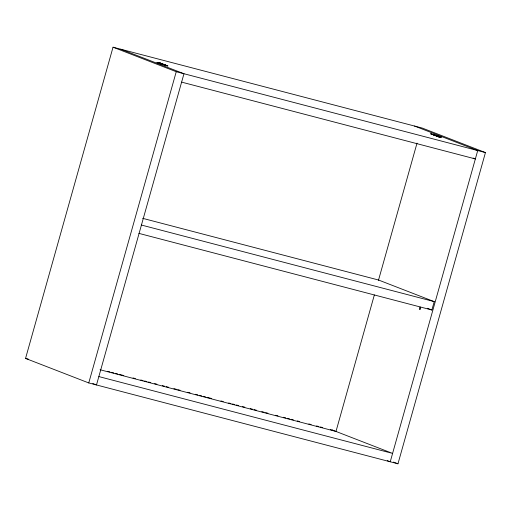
<?xml version="1.0" encoding="UTF-8"?>
<svg xmlns="http://www.w3.org/2000/svg" width="511" height="511" viewBox="0 0 511 511"><rect width="100%" height="100%" fill="white"/><g stroke="black" fill="none" stroke-linecap="round" stroke-linejoin="round"><path stroke-width="0.77" d="M25.55 358.415L113.033 47.197L422.239 128.063L485.45 152.585L397.967 463.803L88.761 382.937L25.55 358.415L28.361 359.15M88.761 382.937L176.244 71.712L113.033 47.197M374.352 294.949L335.983 431.444L100.06 369.74M378.447 280.379L417.027 143.118M138.896 233.374L431.872 310.005L434.229 301.624L378.542 280.022L142.62 218.318M156.781 62.629L159.79 62.821M157.196 62.757L160.103 62.942M157.612 62.885L160.416 63.064M158.027 63.019L160.735 63.185M158.442 63.147L161.048 63.307M158.857 63.275L161.361 63.428M159.272 63.402L161.68 63.556M159.688 63.53L161.993 63.677M160.103 63.658L162.306 63.798M160.518 63.786L162.626 63.92M160.933 63.913L162.939 64.041M161.348 64.047L163.252 64.162M161.763 64.175L163.571 64.284M162.179 64.303L164.197 64.533M163.015 64.558L164.516 64.654M163.431 64.686L164.829 64.776M163.846 64.814L165.142 64.897M164.261 64.942L165.462 65.018M164.676 65.069L165.775 65.14M165.091 65.204L166.088 65.261M165.507 65.331L166.407 65.389M165.922 65.459L166.72 65.51M166.337 65.587L167.033 65.632M166.752 65.715L167.353 65.753M167.167 65.842L167.665 65.874M167.582 65.97L167.978 65.996M430.498 133.78L430.901 133.805M430.818 133.901L431.316 133.933M431.131 134.023L431.731 134.061M431.444 134.15L432.146 134.189M431.763 134.272L432.562 134.323M432.076 134.393L432.977 134.45M432.389 134.514L433.392 134.578M432.708 134.636L433.807 134.706M433.021 134.757L434.222 134.834M433.334 134.878L434.637 134.961M433.654 135.006L435.053 135.089M433.967 135.128L435.468 135.217M434.28 135.249L435.883 135.351M434.599 135.37L436.298 135.479M434.912 135.492L436.713 135.607M435.225 135.613L437.129 135.734M435.544 135.734L437.544 135.862M435.857 135.862L438.374 136.118M436.49 136.105L438.789 136.245M436.803 136.226L439.205 136.373M437.116 136.348L439.62 136.507M437.435 136.469L440.035 136.635M437.748 136.59L440.45 136.763M438.061 136.712L440.865 136.891M438.381 136.839L441.28 137.018M438.693 136.961L441.696 137.146M176.244 71.712L485.45 152.585M181.616 82.118L475.364 158.94L473.135 158.078M141.253 225L434.229 301.624M107.597 371.305L109.916 371.906M111.455 372.308L113.768 372.915M115.307 373.317L117.626 373.924M119.165 374.327L123.79 375.54M133.045 377.955L135.358 378.562M140.755 379.973L143.067 380.58M144.607 380.982L146.919 381.589M148.465 381.992L150.777 382.592M154.629 383.601L156.941 384.208M162.338 385.62L164.651 386.227M166.196 386.629L168.509 387.236M173.906 388.647L176.218 389.248M177.758 389.65L180.076 390.257M187.786 392.276L190.098 392.882M195.496 394.288L197.808 394.894M199.347 395.297L201.66 395.904M203.206 396.306L205.518 396.913M207.057 397.315L211.682 398.523M220.937 400.943L223.25 401.55M228.647 402.962L230.959 403.569M232.499 403.971L234.811 404.571M236.357 404.98L238.669 405.581M242.521 406.59L244.839 407.197M250.23 408.608L252.549 409.215M254.088 409.618L256.401 410.218M261.798 411.63L264.11 412.236M265.656 412.639L267.968 413.246M275.678 415.264L277.99 415.865M283.388 417.276L285.7 417.883M287.239 418.285L289.552 418.892M291.098 419.295L293.41 419.901M297.261 420.911L299.574 421.511M308.829 423.932L311.142 424.539M316.539 425.95L318.851 426.551M320.391 426.96L322.709 427.56M330.419 429.579L332.731 430.185M98.847 376.575L392.595 453.404L332.354 430.038M414.51 126.045L477.721 150.56L390.238 461.784L387.268 460.628M120.762 49.216L183.973 73.737L96.49 384.955L92.772 383.512M427.42 308.274L431.872 310.005M393.508 462.078L397.967 463.803M420.214 309.066A1.246 0.498 -75.3 0 0 420.317 307.111A1.246 0.498 -75.3 0 0 419.403 308.753A1.246 0.498 -75.3 0 0 420.214 309.066"/></g></svg>
